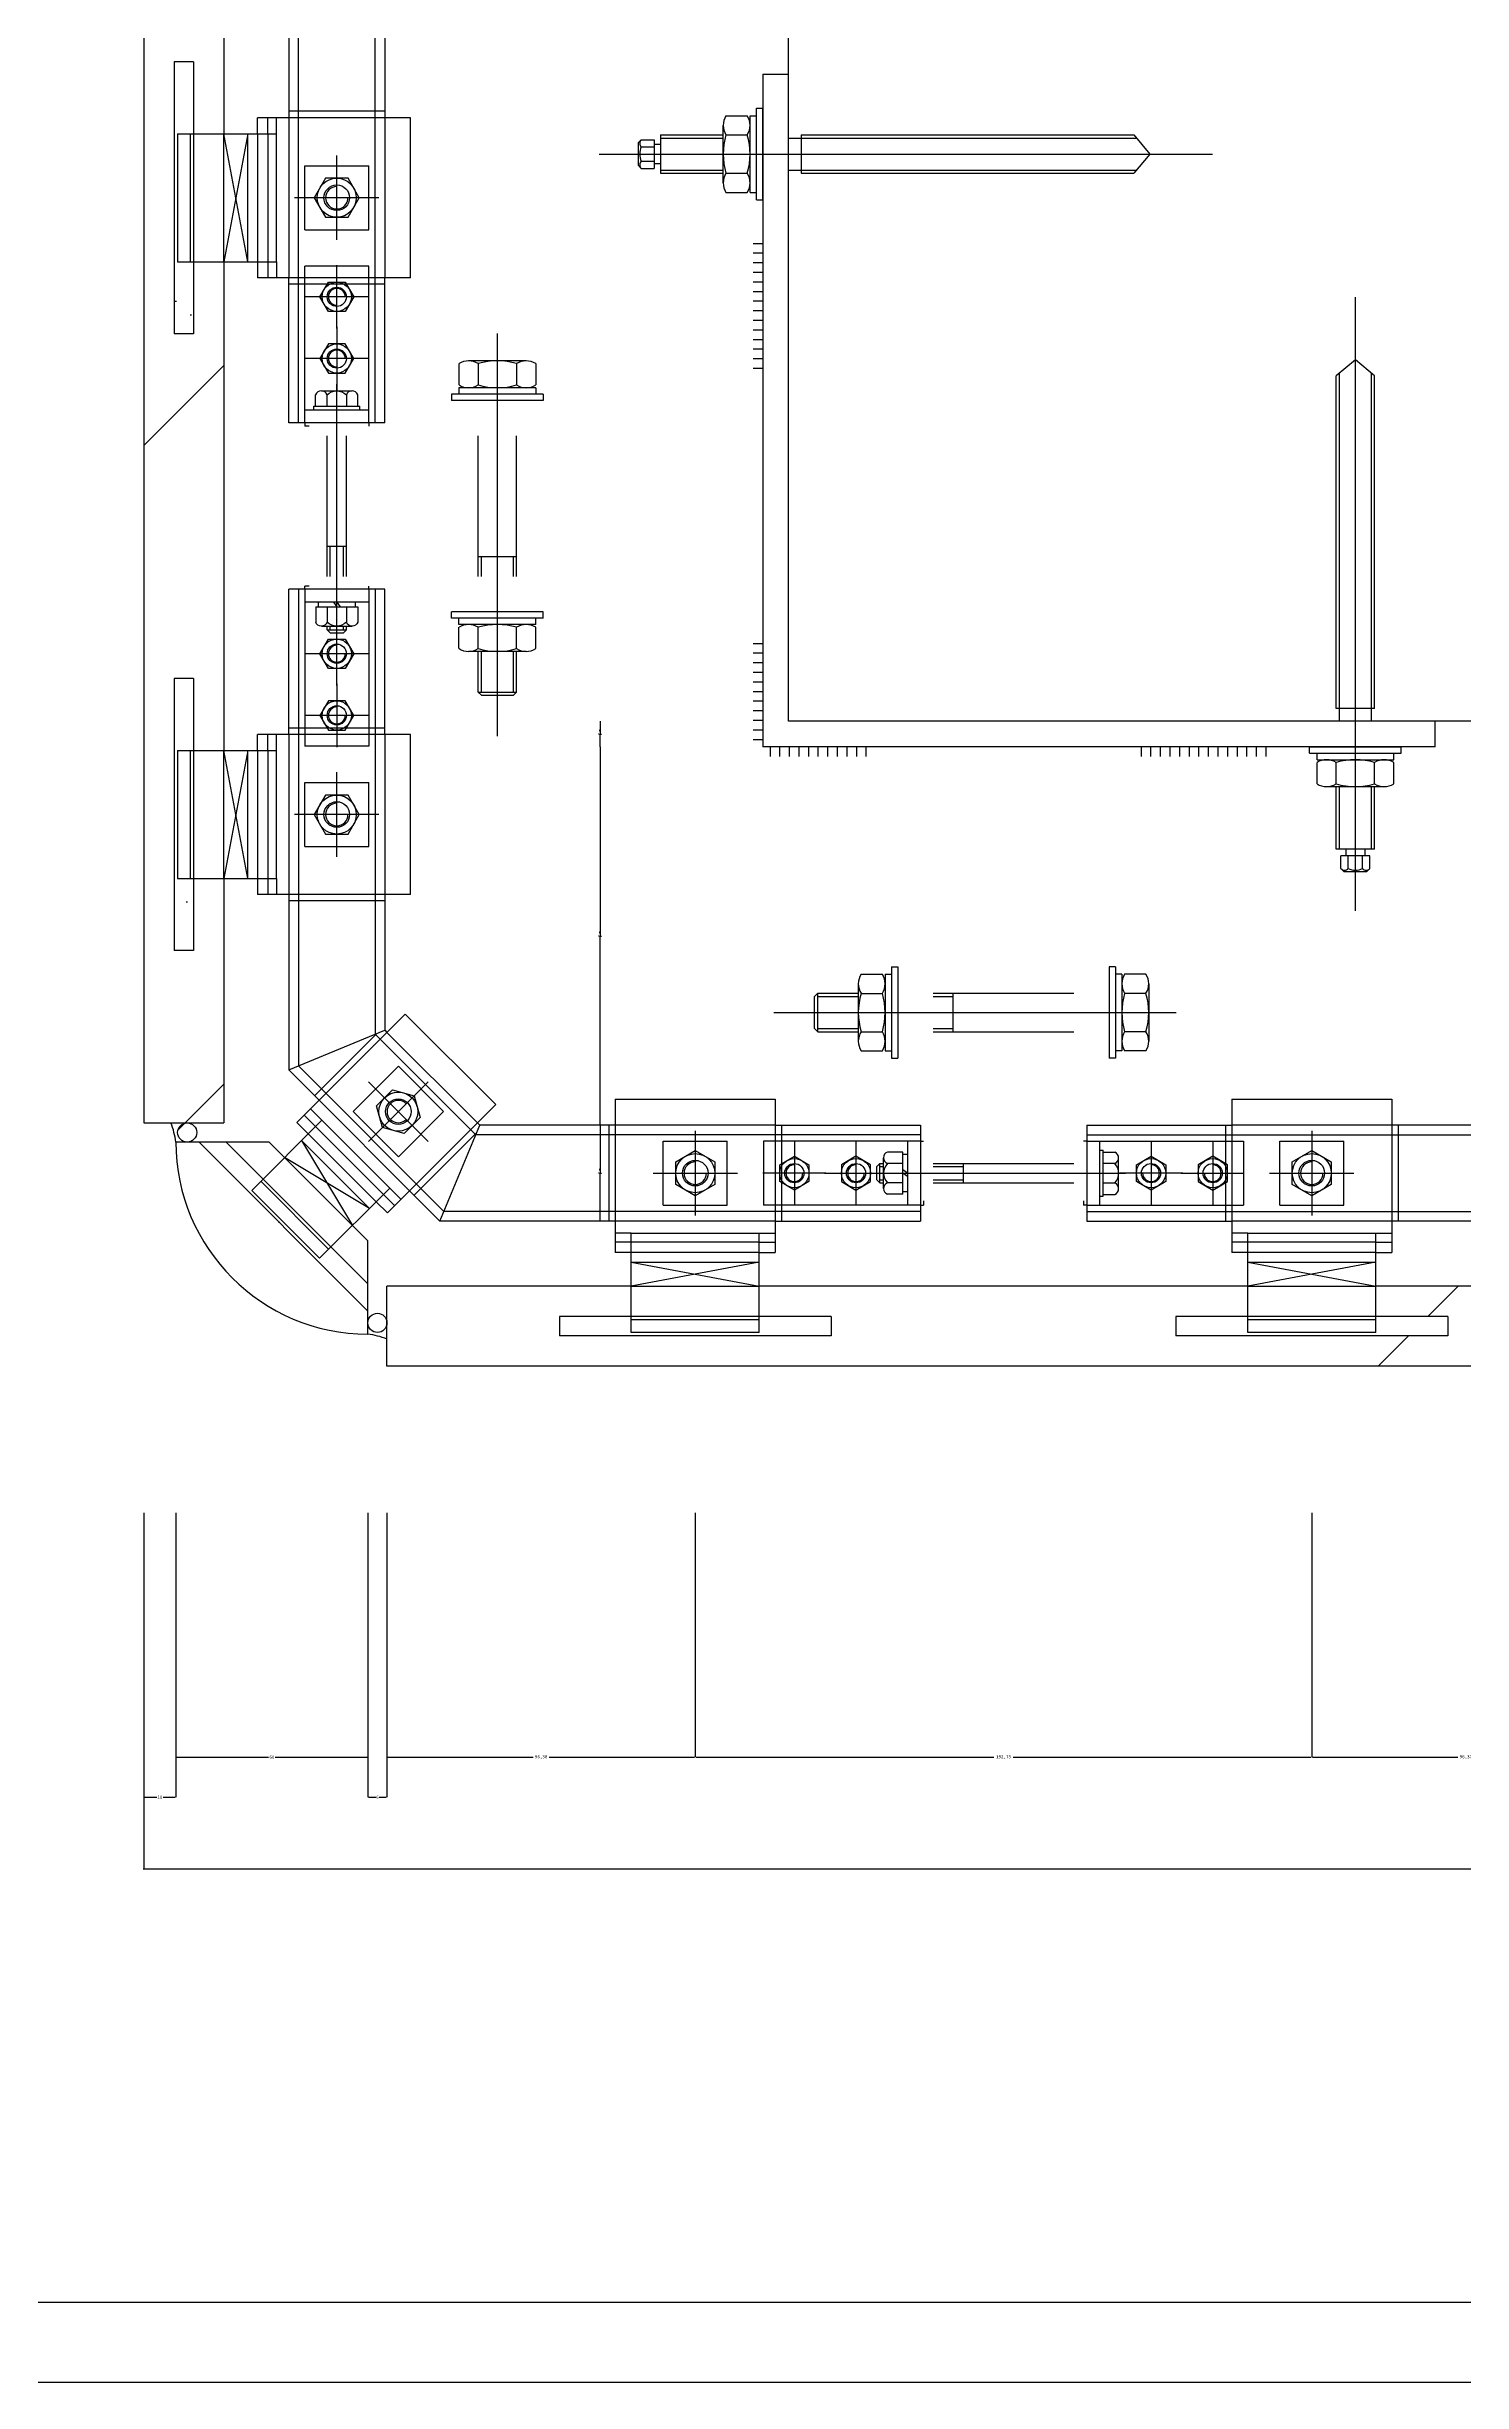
# Model space of a CAD drawing. Header units: metres. Extents: x 0 to 3014, y -367 to 1118.
# Drawn here: x 1331 to 1773, y -367 to 363 of the extents above; entities that cross this region are included whole.
import ezdxf

# ---------------------------------------------------------------- set-up
doc = ezdxf.new("R2010")
doc.units = ezdxf.units.M
for name, color, linetype in [('ASHADE', 1, 'Continuous'), ('图层1', 8, 'Continuous'), ('图框', 5, 'Continuous'), ('外形', 3, 'Continuous'), ('文字标注1', 4, 'Continuous'), ('轴线', 6, 'Continuous')]:
    doc.layers.add(name, color=color, linetype=linetype)
doc.dimstyles.get("Standard").update_dxf_attribs({"dimtxt": 2.5, "dimasz": 2.5, "dimexe": 1.25, "dimexo": 0.625, "dimtad": 1, "dimcen": 2.5, "dimazin": 3, "dimtfac": 1, "dimtmove": 0, "dimatfit": 3})

# ---------------------------------------------------------------- blocks, each defined once
blk = doc.blocks.new('_CLOSEDFILLED')
at = {"color": 0, "linetype": 'BYBLOCK'}
blk.add_solid([(-1, 0.2), (0, 0), (-1, -0.2)], dxfattribs=at)
blk = doc.blocks.new('*D15')
for p, q in [((1361.01, -94.99), (1361.01, -183.86)), ((1371.01, -94.99), (1371.01, -183.86)), ((1361.26, -183.86), (1365.01, -183.86)), ((1367.01, -183.86), (1370.76, -183.86))]:
    blk.add_line(p, q)
at = {"layer": 'Defpoints'}
for p in [(1361.01, -94.99), (1371.01, -94.99), (1361.01, -183.86)]:
    blk.add_point(p, dxfattribs=at)
at = {"xscale": 0.25, "yscale": 0.25, "rotation": 180}
blk.add_blockref('_CLOSEDFILLED', (1361.01, -183.86), dxfattribs=at)
at = {"xscale": 0.25, "yscale": 0.25}
blk.add_blockref('_CLOSEDFILLED', (1371.01, -183.86), dxfattribs=at)
at = {"insert": (1366.01, -183.86), "char_height": 1, "attachment_point": 5}
blk.add_mtext('10', dxfattribs=at)
blk = doc.blocks.new('*D16')
for p, q in [((1371.01, -94.99), (1371.01, -171.36)), ((1431.01, -94.99), (1431.01, -171.36)), ((1371.26, -171.36), (1400.01, -171.36)), ((1402.01, -171.36), (1430.76, -171.36))]:
    blk.add_line(p, q)
at = {"layer": 'Defpoints'}
for p in [(1371.01, -94.99), (1431.01, -94.99), (1371.01, -171.36)]:
    blk.add_point(p, dxfattribs=at)
at = {"xscale": 0.25, "yscale": 0.25, "rotation": 180}
blk.add_blockref('_CLOSEDFILLED', (1371.01, -171.36), dxfattribs=at)
at = {"xscale": 0.25, "yscale": 0.25}
blk.add_blockref('_CLOSEDFILLED', (1431.01, -171.36), dxfattribs=at)
at = {"insert": (1401.01, -171.36), "char_height": 1, "attachment_point": 5}
blk.add_mtext('60', dxfattribs=at)
blk = doc.blocks.new('*D17')
for p, q in [((1431.01, -94.99), (1431.01, -183.86)), ((1437.01, -94.99), (1437.01, -183.86)), ((1431.26, -183.86), (1433.51, -183.86)), ((1434.51, -183.86), (1436.76, -183.86))]:
    blk.add_line(p, q)
at = {"layer": 'Defpoints'}
for p in [(1431.01, -94.99), (1437.01, -94.99), (1431.01, -183.86)]:
    blk.add_point(p, dxfattribs=at)
at = {"xscale": 0.25, "yscale": 0.25, "rotation": 180}
blk.add_blockref('_CLOSEDFILLED', (1431.01, -183.86), dxfattribs=at)
at = {"xscale": 0.25, "yscale": 0.25}
blk.add_blockref('_CLOSEDFILLED', (1437.01, -183.86), dxfattribs=at)
at = {"insert": (1434.01, -183.86), "char_height": 1, "attachment_point": 5}
blk.add_mtext('6', dxfattribs=at)
blk = doc.blocks.new('*D18')
for p, q in [((1437.01, -94.99), (1437.01, -171.36)), ((1533.39, -94.99), (1533.39, -171.36)), ((1437.26, -171.36), (1482.7, -171.36)), ((1487.7, -171.36), (1533.14, -171.36))]:
    blk.add_line(p, q)
at = {"layer": 'Defpoints'}
for p in [(1437.01, -94.99), (1533.39, -94.99), (1437.01, -171.36)]:
    blk.add_point(p, dxfattribs=at)
at = {"xscale": 0.25, "yscale": 0.25, "rotation": 180}
blk.add_blockref('_CLOSEDFILLED', (1437.01, -171.36), dxfattribs=at)
at = {"xscale": 0.25, "yscale": 0.25}
blk.add_blockref('_CLOSEDFILLED', (1533.39, -171.36), dxfattribs=at)
at = {"insert": (1485.2, -171.36), "char_height": 1, "attachment_point": 5}
blk.add_mtext('96,38', dxfattribs=at)
blk = doc.blocks.new('*D19')
for p, q in [((1533.39, -94.99), (1533.39, -171.36)), ((1726.14, -94.99), (1726.14, -171.36)), ((1533.64, -171.36), (1626.765, -171.36)), ((1632.765, -171.36), (1725.89, -171.36))]:
    blk.add_line(p, q)
at = {"layer": 'Defpoints'}
for p in [(1533.39, -94.99), (1726.14, -94.99), (1533.39, -171.36)]:
    blk.add_point(p, dxfattribs=at)
at = {"xscale": 0.25, "yscale": 0.25, "rotation": 180}
blk.add_blockref('_CLOSEDFILLED', (1533.39, -171.36), dxfattribs=at)
at = {"xscale": 0.25, "yscale": 0.25}
blk.add_blockref('_CLOSEDFILLED', (1726.14, -171.36), dxfattribs=at)
at = {"insert": (1629.765, -171.36), "char_height": 1, "attachment_point": 5}
blk.add_mtext('192,75', dxfattribs=at)
blk = doc.blocks.new('*D20')
for p, q in [((1726.14, -94.99), (1726.14, -171.36)), ((1822.51, -94.99), (1822.51, -171.36)), ((1726.39, -171.36), (1771.825, -171.36)), ((1776.825, -171.36), (1822.26, -171.36))]:
    blk.add_line(p, q)
at = {"layer": 'Defpoints'}
for p in [(1726.14, -94.99), (1822.51, -94.99), (1726.14, -171.36)]:
    blk.add_point(p, dxfattribs=at)
at = {"xscale": 0.25, "yscale": 0.25, "rotation": 180}
blk.add_blockref('_CLOSEDFILLED', (1726.14, -171.36), dxfattribs=at)
at = {"xscale": 0.25, "yscale": 0.25}
blk.add_blockref('_CLOSEDFILLED', (1822.51, -171.36), dxfattribs=at)
at = {"insert": (1774.325, -171.36), "char_height": 1, "attachment_point": 5}
blk.add_mtext('96,37', dxfattribs=at)
blk = doc.blocks.new('*D27')
for p, q in [((1361.01, -94.99), (1361.01, -206.36)), ((2364.01, -94.99), (2364.01, -206.36)), ((1860.51, -206.36), (1360.76, -206.36)), ((2364.26, -206.36), (1864.51, -206.36))]:
    blk.add_line(p, q)
at = {"layer": 'Defpoints'}
for p in [(1361.01, -94.99), (2364.01, -94.99), (2364.01, -206.36)]:
    blk.add_point(p, dxfattribs=at)
at = {"xscale": 0.25, "yscale": 0.25}
blk.add_blockref('_CLOSEDFILLED', (1361.01, -206.36), dxfattribs=at)
at = {"xscale": 0.25, "yscale": 0.25, "rotation": 180}
blk.add_blockref('_CLOSEDFILLED', (2364.01, -206.36), dxfattribs=at)
at = {"insert": (1862.51, -206.36), "char_height": 1, "attachment_point": 5}
blk.add_mtext('1003', dxfattribs=at)
blk = doc.blocks.new('*D38')
for p, q in [((1503.37, 148.32), (1503.12, 148.32)), ((1503.62, 152.32), (1503.62, 148.32)), ((1503.62, 144.32), (1503.62, 148.32)), ((1503.62, 148.32), (1503.62, 148.32)), ((1503.87, 148.32), (1504.12, 148.32))]:
    blk.add_line(p, q)
at = {"layer": 'Defpoints'}
for p in [(1503.62, 152.32), (1503.62, 148.32), (1503.62, 144.32)]:
    blk.add_point(p, dxfattribs=at)
at = {"xscale": 0.25, "yscale": 0.25}
blk.add_blockref('_CLOSEDFILLED', (1503.62, 148.32), dxfattribs=at)
at = {"xscale": 0.25, "yscale": 0.25, "rotation": 180}
blk.add_blockref('_CLOSEDFILLED', (1503.62, 148.32), dxfattribs=at)
at = {"insert": (1503.62, 149.445), "char_height": 1, "attachment_point": 5}
blk.add_mtext('0', dxfattribs=at)
blk = doc.blocks.new('*D39')
for p, q in [((1503.62, 144.32), (1503.62, 85.22)), ((1503.37, 85.22), (1503.12, 85.22)), ((1503.62, 26.12), (1503.62, 85.22)), ((1503.62, 85.22), (1503.62, 85.22)), ((1503.87, 85.22), (1504.12, 85.22))]:
    blk.add_line(p, q)
at = {"layer": 'Defpoints'}
for p in [(1503.62, 144.32), (1503.62, 85.22), (1503.62, 26.12)]:
    blk.add_point(p, dxfattribs=at)
at = {"xscale": 0.25, "yscale": 0.25}
blk.add_blockref('_CLOSEDFILLED', (1503.62, 85.22), dxfattribs=at)
at = {"xscale": 0.25, "yscale": 0.25, "rotation": 180}
blk.add_blockref('_CLOSEDFILLED', (1503.62, 85.22), dxfattribs=at)
at = {"insert": (1503.62, 86.345), "char_height": 1, "attachment_point": 5}
blk.add_mtext('0', dxfattribs=at)
blk = doc.blocks.new('*D40')
for p, q in [((1503.62, 26.12), (1503.62, 11.12)), ((1503.37, 11.12), (1503.12, 11.12)), ((1503.62, -3.88), (1503.62, 11.12)), ((1503.62, 11.12), (1503.62, 11.12)), ((1503.87, 11.12), (1504.12, 11.12))]:
    blk.add_line(p, q)
at = {"layer": 'Defpoints'}
for p in [(1503.62, 26.12), (1503.62, 11.12), (1503.62, -3.88)]:
    blk.add_point(p, dxfattribs=at)
at = {"xscale": 0.25, "yscale": 0.25}
blk.add_blockref('_CLOSEDFILLED', (1503.62, 11.12), dxfattribs=at)
at = {"xscale": 0.25, "yscale": 0.25, "rotation": 180}
blk.add_blockref('_CLOSEDFILLED', (1503.62, 11.12), dxfattribs=at)
at = {"insert": (1503.62, 12.245), "char_height": 1, "attachment_point": 5}
blk.add_mtext('0', dxfattribs=at)

msp = doc.modelspace()

# ---------------------------------------------------------------- hatches: boundary and pattern name
at = {"layer": '图层1'}
h = msp.add_hatch(dxfattribs=at)
h.set_pattern_fill('AR-CONC', scale=20)
h.paths.add_polyline_path([(1985.26, 639.32), (1979.26, 644.32), (1979.26, 748.32), (1980.26, 748.32), (1980.26, 752.32), (1744.76, 752.32), (1744.76, 748.32), (1745.76, 748.32), (1745.76, 644.32), (1739.76, 639.32), (1733.76, 644.32), (1733.76, 748.32), (1734.76, 748.32), (1734.76, 752.32), (1562.51, 752.32), (1562.51, 580.07), (1566.51, 580.07), (1566.51, 581.07), (1670.51, 581.07), (1675.51, 575.07), (1670.51, 569.07), (1566.51, 569.07), (1566.51, 570.07), (1562.51, 570.07), (1562.51, 334.57), (1566.51, 334.57), (1566.51, 335.57), (1670.51, 335.57), (1675.51, 329.57), (1670.51, 323.57), (1566.51, 323.57), (1566.51, 324.57), (1562.51, 324.57), (1562.51, 152.32), (1734.76, 152.32), (1734.76, 156.32), (1733.76, 156.32), (1733.76, 260.32), (1739.76, 265.32), (1745.76, 260.32), (1745.76, 156.32), (1744.76, 156.32), (1744.76, 152.32), (1980.26, 152.32), (1980.26, 156.32), (1979.26, 156.32), (1979.26, 260.32), (1985.26, 265.32), (1991.26, 260.32), (1991.26, 156.32), (1990.26, 156.32), (1990.26, 152.32), (2162.51, 152.32), (2162.51, 324.57), (2158.51, 324.57), (2158.51, 323.57), (2054.51, 323.57), (2049.51, 329.57), (2054.51, 335.57), (2158.51, 335.57), (2158.51, 334.57), (2162.51, 334.57), (2162.51, 570.07), (2158.51, 570.07), (2158.51, 569.07), (2054.51, 569.07), (2049.51, 575.07), (2054.51, 581.07), (2158.51, 581.07), (2158.51, 580.07), (2162.51, 580.07), (2162.51, 752.32), (1990.26, 752.32), (1990.26, 748.32), (1991.26, 748.32), (1991.26, 644.32)])
h = msp.add_hatch(dxfattribs=at)
h.set_pattern_fill('ANSI31', scale=500)
h.paths.add_polyline_path([(2049.51, 575.07), (2054.51, 581.07), (2158.51, 581.07), (2158.51, 580.07), (2162.51, 580.07), (2162.51, 752.32), (1990.26, 752.32), (1990.26, 748.32), (1991.26, 748.32), (1991.26, 644.32), (1985.26, 639.32), (1979.26, 644.32), (1979.26, 748.32), (1980.26, 748.32), (1980.26, 752.32), (1744.76, 752.32), (1744.76, 748.32), (1745.76, 748.32), (1745.76, 644.32), (1739.76, 639.32), (1733.76, 644.32), (1733.76, 748.32), (1734.76, 748.32), (1734.76, 752.32), (1562.51, 752.32), (1562.51, 580.07), (1566.51, 580.07), (1566.51, 581.07), (1670.51, 581.07), (1675.51, 575.07), (1670.51, 569.07), (1566.51, 569.07), (1566.51, 570.07), (1562.51, 570.07), (1562.51, 334.57), (1566.51, 334.57), (1566.51, 335.57), (1670.51, 335.57), (1675.51, 329.57), (1670.51, 323.57), (1566.51, 323.57), (1566.51, 324.57), (1562.51, 324.57), (1562.51, 152.32), (1734.76, 152.32), (1734.76, 156.32), (1733.76, 156.32), (1733.76, 260.32), (1739.76, 265.32), (1745.76, 260.32), (1745.76, 156.32), (1744.76, 156.32), (1744.76, 152.32), (1980.26, 152.32), (1980.26, 156.32), (1979.26, 156.32), (1979.26, 260.32), (1985.26, 265.32), (1991.26, 260.32), (1991.26, 156.32), (1990.26, 156.32), (1990.26, 152.32), (2162.51, 152.32), (2162.51, 324.57), (2158.51, 324.57), (2158.51, 323.57), (2054.51, 323.57), (2049.51, 329.57), (2054.51, 335.57), (2158.51, 335.57), (2158.51, 334.57), (2162.51, 334.57), (2162.51, 570.07), (2158.51, 570.07), (2158.51, 569.07), (2054.51, 569.07)])
h = msp.add_hatch(dxfattribs=at)
h.set_pattern_fill('ANSI33', scale=50)
h.paths.add_polyline_path([(1386.01, 295.94), (1376.51, 295.94), (1376.51, 273.44), (1370.51, 273.44), (1370.51, 358.44), (1376.51, 358.44), (1376.51, 335.94), (1386.01, 335.94), (1386.01, 412.32), (1361.01, 412.32), (1361.01, 26.82), (1386.01, 26.82), (1386.01, 103.19), (1376.51, 103.19), (1376.51, 80.69), (1370.51, 80.69), (1370.51, 165.69), (1376.51, 165.69), (1376.51, 143.19), (1386.01, 143.19)])
h = msp.add_hatch(dxfattribs=at)
h.set_pattern_fill('AR-SAND')
h.paths.add_polyline_path([(1376.51, 295.94), (1371.51, 295.94), (1371.51, 335.94), (1376.51, 335.94), (1376.51, 358.44), (1370.51, 358.44), (1370.51, 273.44), (1376.51, 273.44)])
h = msp.add_hatch(dxfattribs=at)
h.set_pattern_fill('AR-SAND')
h.paths.add_polyline_path([(1376.51, 103.19), (1371.51, 103.19), (1371.51, 143.19), (1376.51, 143.19), (1376.51, 165.69), (1370.51, 165.69), (1370.51, 80.69), (1376.51, 80.69)])
h = msp.add_hatch(dxfattribs=at)
h.set_pattern_fill('AR-SAND')
h.paths.add_polyline_path([(1374.54, 20.82), (1371.01, 20.82, 0.06), (1369.48, 26.82), (1374.54, 26.82, 0.41), (1371.54, 23.82, 0.41)])
h = msp.add_hatch(dxfattribs=at)
h.set_pattern_fill('ANSI37', scale=20)
h.paths.add_polyline_path([(1377.54, 23.82, 1), (1371.54, 23.82, 1)])
h = msp.add_hatch(dxfattribs=at)
h.set_pattern_fill('ANSI33', scale=50)
h.paths.add_polyline_path([(1400.16, 20.82), (1386.72, 20.82), (1398.26, 9.28), (1404.98, 16)])
h.paths.add_polyline_path([(1431.01, -39.18), (1431.01, -31.96), (1378.24, 20.82), (1371.01, 20.82, 0.41)])
h.paths.add_polyline_path([(1431.01, -23.47), (1431.01, -10.04), (1426.19, -5.22), (1419.48, -11.93)])
h = msp.add_hatch(dxfattribs=at)
h.set_pattern_fill('AR-SAND')
h.paths.add_polyline_path([(1386.72, 20.82), (1378.24, 20.82), (1431.01, -31.96), (1431.01, -23.47), (1419.48, -11.93), (1415.94, -15.47), (1394.73, 5.74), (1398.26, 9.28)])
h = msp.add_hatch(dxfattribs=at)
h.set_pattern_fill('ANSI33', scale=50)
h.paths.add_polyline_path([(1553.39, -24.18), (1553.39, -33.68), (1575.89, -33.68), (1575.89, -39.68), (1490.89, -39.68), (1490.89, -33.68), (1513.39, -33.68), (1513.39, -24.18), (1437.01, -24.18), (1437.01, -49.18), (1822.51, -49.18), (1822.51, -24.18), (1746.14, -24.18), (1746.14, -33.68), (1768.64, -33.68), (1768.64, -39.68), (1683.64, -39.68), (1683.64, -33.68), (1706.14, -33.68), (1706.14, -24.18)])
h = msp.add_hatch(dxfattribs=at)
h.set_pattern_fill('ANSI37', scale=20)
h.paths.add_polyline_path([(1437.01, -35.66, 1), (1431.01, -35.66, 1)])
h = msp.add_hatch(dxfattribs=at)
h.set_pattern_fill('AR-SAND')
h.paths.add_polyline_path([(1431.01, -35.66), (1431.01, -39.18, -0.06), (1437.01, -40.72), (1437.01, -35.66, -0.41), (1434.01, -38.66, -0.41)])
h = msp.add_hatch(dxfattribs=at)
h.set_pattern_fill('AR-SAND')
h.paths.add_polyline_path([(1490.89, -33.68), (1490.89, -39.68), (1575.89, -39.68), (1575.89, -33.68), (1553.39, -33.68), (1553.39, -38.68), (1513.39, -38.68), (1513.39, -33.68)])
h = msp.add_hatch(dxfattribs=at)
h.set_pattern_fill('AR-SAND')
h.paths.add_polyline_path([(1683.64, -33.68), (1683.64, -39.68), (1768.64, -39.68), (1768.64, -33.68), (1746.14, -33.68), (1746.14, -38.68), (1706.14, -38.68), (1706.14, -33.68)])

# ---------------------------------------------------------------- linework, layer by layer
for p, q in [((1370.51, 358.44), (1370.51, 273.44)), ((1376.51, 358.44), (1370.51, 358.44)), ((1376.51, 358.44), (1376.51, 335.94)), ((1552.51, 315.26), (1552.51, 343.88)), ((1552.51, 343.88), (1554.51, 343.88)), ((1554.51, 315.26), (1554.51, 343.88)), ((1542.11, 320.58), (1542.11, 338.56)), ((1542.98, 341.56), (1549.65, 341.56)), ((1550.51, 317.58), (1550.51, 341.56)), ((1550.51, 341.56), (1552.51, 341.56)), ((1516.51, 334.07), (1515.51, 333.07)), ((1515.51, 333.07), (1515.51, 326.07)), ((1516.51, 334.07), (1520.51, 334.07)), ((1516.51, 331.82), (1520.51, 331.82)), ((1520.51, 334.07), (1520.51, 325.07)), ((1522.51, 332.57), (1520.51, 332.57)), ((1522.51, 335.57), (1522.51, 323.57)), ((1522.51, 335.57), (1542.11, 335.57)), ((1522.51, 334.57), (1542.11, 334.57)), ((1542.98, 335.56), (1549.65, 335.56)), ((1562.51, 334.57), (1671.35, 334.57)), ((1566.51, 335.57), (1670.51, 335.57)), ((1566.51, 335.57), (1566.51, 323.57)), ((1670.51, 335.57), (1675.51, 329.57)), ((1675.51, 329.57), (1670.51, 323.57)), ((1515.51, 326.07), (1516.51, 325.07)), ((1516.51, 327.32), (1520.51, 327.32)), ((1516.51, 325.07), (1520.51, 325.07)), ((1522.51, 326.57), (1520.51, 326.57)), ((1522.51, 324.57), (1542.11, 324.57)), ((1522.51, 323.57), (1542.11, 323.57)), ((1542.98, 323.57), (1549.65, 323.57)), ((1562.51, 324.57), (1671.35, 324.57)), ((1566.51, 323.57), (1670.51, 323.57)), ((1542.98, 317.58), (1549.65, 317.58)), ((1550.51, 317.58), (1552.51, 317.58)), ((1552.51, 315.26), (1554.51, 315.26)), ((1554.51, 301.57), (1551.51, 301.57)), ((1376.51, 295.94), (1376.51, 273.44)), ((1554.51, 298.57), (1551.51, 298.57)), ((1554.51, 295.57), (1551.51, 295.57)), ((1554.51, 292.57), (1551.51, 292.57)), ((1554.51, 289.57), (1551.51, 289.57)), ((1554.51, 286.57), (1551.51, 286.57)), ((1554.51, 283.57), (1551.51, 283.57)), ((1554.51, 280.57), (1551.51, 280.57)), ((1554.51, 277.57), (1551.51, 277.57)), ((1376.51, 273.44), (1370.51, 273.44)), ((1554.51, 274.57), (1551.51, 274.57)), ((1554.51, 271.57), (1551.51, 271.57)), ((1459.52, 264.11), (1459.52, 257.43)), ((1480.5, 264.97), (1462.52, 264.97)), ((1465.52, 264.11), (1465.52, 257.43)), ((1477.51, 264.11), (1477.51, 257.43)), ((1483.5, 264.11), (1483.5, 257.43)), ((1554.51, 268.57), (1551.51, 268.57)), ((1554.51, 265.57), (1551.51, 265.57)), ((1739.76, 265.32), (1733.76, 260.32)), ((1745.76, 260.32), (1739.76, 265.32)), ((1483.5, 256.57), (1459.52, 256.57)), ((1459.52, 256.57), (1459.52, 254.57)), ((1483.5, 256.57), (1483.5, 254.57)), ((1554.51, 262.57), (1551.51, 262.57)), ((1733.76, 156.32), (1733.76, 260.32)), ((1734.76, 152.32), (1734.76, 261.15)), ((1744.76, 152.32), (1744.76, 261.15)), ((1745.76, 156.32), (1745.76, 260.32)), ((1485.82, 254.57), (1457.2, 254.57)), ((1457.2, 254.57), (1457.2, 252.57)), ((1485.82, 252.57), (1457.2, 252.57)), ((1485.82, 254.57), (1485.82, 252.57)), ((1411.31, 245.57), (1411.31, 244.57)), ((1412.71, 244.57), (1411.31, 244.57)), ((1418.31, 197.57), (1418.31, 241.57)), ((1424.31, 197.57), (1424.31, 241.57)), ((1431.31, 245.57), (1431.31, 244.57)), ((1465.51, 197.57), (1465.51, 241.57)), ((1477.51, 197.57), (1477.51, 241.57)), ((1424.31, 206.98), (1418.31, 206.98)), ((1419.21, 197.57), (1419.21, 206.98)), ((1423.41, 197.57), (1423.41, 206.98)), ((1466.51, 197.57), (1466.51, 203.86)), ((1476.51, 197.57), (1476.51, 203.86)), ((1412.71, 194.57), (1411.31, 194.57)), ((1411.31, 193.57), (1411.31, 194.57)), ((1431.31, 193.57), (1431.31, 194.57)), ((1485.82, 186.57), (1457.2, 186.57)), ((1457.2, 184.57), (1457.2, 186.57)), ((1485.82, 184.57), (1457.2, 184.57)), ((1459.52, 182.57), (1459.52, 184.57)), ((1483.5, 182.57), (1459.52, 182.57)), ((1483.5, 182.57), (1483.5, 184.57)), ((1485.82, 184.57), (1485.82, 186.57)), ((1459.52, 175.03), (1459.52, 181.71)), ((1465.52, 175.03), (1465.52, 181.71)), ((1477.51, 175.03), (1477.51, 181.71)), ((1483.5, 175.03), (1483.5, 181.71)), ((1554.51, 176.57), (1551.51, 176.57)), ((1480.5, 174.17), (1462.52, 174.17)), ((1465.51, 161.47), (1465.51, 174.17)), ((1466.51, 161.47), (1466.51, 174.17)), ((1476.51, 161.47), (1476.51, 174.17)), ((1477.51, 161.47), (1477.51, 174.17)), ((1554.51, 173.57), (1551.51, 173.57)), ((1554.51, 170.57), (1551.51, 170.57)), ((1376.51, 165.69), (1370.51, 165.69)), ((1370.51, 165.69), (1370.51, 80.69)), ((1376.51, 165.69), (1376.51, 143.19)), ((1465.51, 161.47), (1477.51, 161.47)), ((1466.51, 160.47), (1465.51, 161.47)), ((1476.51, 160.47), (1477.51, 161.47)), ((1554.51, 167.57), (1551.51, 167.57)), ((1554.51, 164.57), (1551.51, 164.57)), ((1554.51, 161.57), (1551.51, 161.57)), ((1466.51, 160.47), (1476.51, 160.47)), ((1554.51, 158.57), (1551.51, 158.57)), ((1554.51, 155.57), (1551.51, 155.57)), ((1745.76, 156.32), (1733.76, 156.32)), ((1554.51, 152.57), (1551.51, 152.57)), ((1554.51, 149.57), (1551.51, 149.57)), ((1554.51, 146.57), (1551.51, 146.57)), ((1556.76, 144.32), (1556.76, 141.32)), ((1559.76, 144.32), (1559.76, 141.32)), ((1562.76, 144.32), (1562.76, 141.32)), ((1565.76, 144.32), (1565.76, 141.32)), ((1568.76, 144.32), (1568.76, 141.32)), ((1571.76, 144.32), (1571.76, 141.32)), ((1574.76, 144.32), (1574.76, 141.32)), ((1577.76, 144.32), (1577.76, 141.32)), ((1580.76, 144.32), (1580.76, 141.32)), ((1583.76, 144.32), (1583.76, 141.32)), ((1586.76, 144.32), (1586.76, 141.32)), ((1672.76, 144.32), (1672.76, 141.32)), ((1675.76, 144.32), (1675.76, 141.32)), ((1678.76, 144.32), (1678.76, 141.32)), ((1681.76, 144.32), (1681.76, 141.32)), ((1684.76, 144.32), (1684.76, 141.32)), ((1687.76, 144.32), (1687.76, 141.32)), ((1690.76, 144.32), (1690.76, 141.32)), ((1693.76, 144.32), (1693.76, 141.32)), ((1696.76, 144.32), (1696.76, 141.32)), ((1699.76, 144.32), (1699.76, 141.32)), ((1702.76, 144.32), (1702.76, 141.32)), ((1705.76, 144.32), (1705.76, 141.32)), ((1708.76, 144.32), (1708.76, 141.32)), ((1711.76, 144.32), (1711.76, 141.32)), ((1725.45, 144.32), (1754.08, 144.32)), ((1725.45, 142.32), (1725.45, 144.32)), ((1725.45, 142.32), (1754.08, 142.32)), ((1727.78, 140.32), (1727.78, 142.32)), ((1727.78, 140.32), (1751.75, 140.32)), ((1727.78, 132.78), (1727.78, 139.46)), ((1733.77, 132.78), (1733.77, 139.46)), ((1745.76, 132.78), (1745.76, 139.46)), ((1751.75, 140.32), (1751.75, 142.32)), ((1751.75, 132.78), (1751.75, 139.46)), ((1754.08, 142.32), (1754.08, 144.32)), ((1730.77, 131.92), (1748.76, 131.92)), ((1733.76, 112.32), (1733.76, 131.92)), ((1734.76, 112.32), (1734.76, 131.92)), ((1744.76, 112.32), (1744.76, 131.92)), ((1745.76, 112.32), (1745.76, 131.92)), ((1745.76, 112.32), (1733.76, 112.32)), ((1744.26, 110.32), (1735.26, 110.32)), ((1735.26, 106.32), (1735.26, 110.32)), ((1736.76, 112.32), (1736.76, 110.32)), ((1737.51, 106.32), (1737.51, 110.32)), ((1742.01, 106.32), (1742.01, 110.32)), ((1742.76, 112.32), (1742.76, 110.32)), ((1744.26, 106.32), (1744.26, 110.32)), ((1376.51, 103.19), (1376.51, 80.69)), ((1736.26, 105.32), (1735.26, 106.32)), ((1743.26, 105.32), (1736.26, 105.32)), ((1744.26, 106.32), (1743.26, 105.32)), ((1376.51, 80.69), (1370.51, 80.69)), ((1585.23, 73.3), (1591.9, 73.3)), ((1592.76, 73.3), (1592.76, 49.33)), ((1592.76, 73.3), (1594.76, 73.3)), ((1594.76, 75.63), (1594.76, 47.01)), ((1594.76, 75.63), (1596.76, 75.63)), ((1596.76, 75.63), (1596.76, 47.01)), ((1662.76, 75.63), (1662.76, 47.01)), ((1664.76, 75.63), (1662.76, 75.63)), ((1664.76, 75.63), (1664.76, 47.01)), ((1666.76, 73.3), (1664.76, 73.3)), ((1666.76, 73.3), (1666.76, 49.33)), ((1674.3, 73.3), (1667.63, 73.3)), ((1570.67, 66.32), (1571.67, 67.32)), ((1570.67, 56.32), (1570.67, 66.32)), ((1571.67, 55.32), (1571.67, 67.32)), ((1571.67, 67.32), (1584.36, 67.32)), ((1571.67, 66.32), (1584.36, 66.32)), ((1584.36, 70.31), (1584.36, 52.32)), ((1585.23, 67.31), (1591.9, 67.31)), ((1607.76, 67.32), (1651.76, 67.32)), ((1607.76, 66.32), (1614.06, 66.32)), ((1674.3, 67.31), (1667.63, 67.31)), ((1675.16, 70.31), (1675.16, 52.32)), ((1570.67, 56.32), (1571.67, 55.32)), ((1571.67, 56.32), (1584.36, 56.32)), ((1571.67, 55.32), (1584.36, 55.32)), ((1585.23, 55.32), (1591.9, 55.32)), ((1607.76, 56.32), (1614.06, 56.32)), ((1607.76, 55.32), (1651.76, 55.32)), ((1674.3, 55.32), (1667.63, 55.32)), ((1585.23, 49.33), (1591.9, 49.33)), ((1592.76, 49.33), (1594.76, 49.33)), ((1594.76, 47.01), (1596.76, 47.01)), ((1664.76, 47.01), (1662.76, 47.01)), ((1666.76, 49.33), (1664.76, 49.33)), ((1674.3, 49.33), (1667.63, 49.33)), ((1431.01, -31.96), (1378.24, 20.82)), ((1398.26, 9.28), (1386.72, 20.82)), ((1603.76, 21.12), (1604.76, 21.12)), ((1655.76, 21.12), (1654.76, 21.12)), ((1607.76, 14.12), (1651.76, 14.12)), ((1607.76, 13.22), (1617.17, 13.22)), ((1607.76, 9.02), (1617.17, 9.02)), ((1607.76, 8.12), (1651.76, 8.12)), ((1617.17, 14.12), (1617.17, 8.12)), ((1603.76, 1.12), (1604.76, 1.12)), ((1604.76, 2.52), (1604.76, 1.12)), ((1654.76, 2.52), (1654.76, 1.12)), ((1655.76, 1.12), (1654.76, 1.12)), ((1431.01, -23.47), (1419.48, -11.93)), ((1513.39, -33.68), (1490.89, -33.68)), ((1490.89, -33.68), (1490.89, -39.68)), ((1575.89, -33.68), (1553.39, -33.68)), ((1575.89, -33.68), (1575.89, -39.68)), ((1706.14, -33.68), (1683.64, -33.68)), ((1683.64, -33.68), (1683.64, -39.68)), ((1768.64, -33.68), (1746.14, -33.68)), ((1768.64, -33.68), (1768.64, -39.68)), ((1575.89, -39.68), (1490.89, -39.68)), ((1768.64, -39.68), (1683.64, -39.68))]:
    msp.add_line(p, q)
for points in [[(1417.79, 309.85), (1424.84, 309.85), (1428.36, 315.94), (1424.84, 322.04), (1417.79, 322.04), (1414.27, 315.94)], [(1418.67, 289.54), (1423.95, 289.54), (1426.6, 284.97), (1423.95, 280.39), (1418.67, 280.39), (1416.03, 284.97)], [(1418.67, 261.12), (1423.95, 261.12), (1426.6, 265.69), (1423.95, 270.27), (1418.67, 270.27), (1416.03, 265.69)], [(1418.67, 178.02), (1423.95, 178.02), (1426.6, 173.44), (1423.95, 168.87), (1418.67, 168.87), (1416.03, 173.44)], [(1418.67, 149.6), (1423.95, 149.6), (1426.6, 154.17), (1423.95, 158.74), (1418.67, 158.74), (1416.03, 154.17)], [(1417.79, 117.1), (1424.84, 117.1), (1428.36, 123.19), (1424.84, 129.29), (1417.79, 129.29), (1414.27, 123.19)], [(1433.75, 32.17), (1438.72, 37.15), (1445.53, 35.33), (1447.35, 28.53), (1442.37, 23.55), (1435.57, 25.37)], [(1527.29, 7.6), (1527.29, 14.64), (1533.39, 18.16), (1539.49, 14.64), (1539.49, 7.6), (1533.39, 4.08)], [(1559.79, 8.48), (1559.79, 13.76), (1564.37, 16.4), (1568.94, 13.76), (1568.94, 8.48), (1564.37, 5.84)], [(1588.21, 8.48), (1588.21, 13.76), (1583.64, 16.4), (1579.07, 13.76), (1579.07, 8.48), (1583.64, 5.84)], [(1671.32, 8.48), (1671.32, 13.76), (1675.89, 16.4), (1680.46, 13.76), (1680.46, 8.48), (1675.89, 5.84)], [(1699.74, 8.48), (1699.74, 13.76), (1695.16, 16.4), (1690.59, 13.76), (1690.59, 8.48), (1695.16, 5.84)], [(1720.04, 7.6), (1720.04, 14.64), (1726.14, 18.16), (1732.24, 14.64), (1732.24, 7.6), (1726.14, 4.08)]]:
    msp.add_lwpolyline(points, close=True)
for centre, radius in [((1421.31, 315.94), 6.1), ((1421.31, 315.94), 4), ((1421.31, 284.97), 4.57), ((1421.31, 284.97), 3), ((1421.31, 265.69), 4.57), ((1421.31, 265.69), 3), ((1421.31, 173.44), 4.57), ((1421.31, 173.44), 3), ((1421.31, 154.17), 4.57), ((1421.31, 154.17), 3), ((1421.31, 123.19), 6.1), ((1421.31, 123.19), 4), ((1440.55, 30.35), 6.1), ((1440.55, 30.35), 4), ((1374.54, 23.82), 3), ((1533.39, 11.12), 6.1), ((1533.39, 11.12), 4), ((1564.37, 11.12), 4.57), ((1583.64, 11.12), 4.57), ((1675.89, 11.12), 4.57), ((1695.16, 11.12), 4.57), ((1726.14, 11.12), 6.1), ((1726.14, 11.12), 4), ((1564.37, 11.12), 3), ((1583.64, 11.12), 3), ((1675.89, 11.12), 3), ((1695.16, 11.12), 3), ((1434.01, -35.66), 3)]:
    msp.add_circle(centre, radius)
for centre, radius, start, end in [((1547.75, 338.56), 5.63, 147.86, 212.14), ((1544.88, 338.56), 5.63, 327.86, 32.14), ((1517.53, 332.94), 1.52, 132.07, 227.93), ((1521.33, 329.57), 5.31, 154.94, 205.06), ((1563.36, 329.57), 21.24, 163.61, 196.39), ((1542.98, 335.56), 0, 0, 64.27), ((1529.27, 329.57), 21.24, 343.61, 16.39), ((1517.53, 326.19), 1.52, 132.07, 227.93), ((1547.75, 320.58), 5.63, 147.86, 212.14), ((1544.88, 320.58), 5.63, 327.86, 32.14), ((1462.52, 259.33), 5.63, 57.86, 122.14), ((1471.51, 243.73), 21.24, 73.61, 106.39), ((1465.52, 264.11), 0, 205.73, 270), ((1480.5, 259.33), 5.63, 57.86, 122.14), ((1462.52, 262.2), 5.63, 237.86, 302.14), ((1471.51, 277.81), 21.24, 253.61, 286.39), ((1480.5, 262.2), 5.63, 237.86, 302.14), ((1462.52, 176.93), 5.63, 57.86, 122.14), ((1471.51, 161.33), 21.24, 73.61, 106.39), ((1480.5, 176.93), 5.63, 57.86, 122.14), ((1462.52, 179.8), 5.63, 237.86, 302.14), ((1471.51, 195.41), 21.24, 253.61, 286.39), ((1465.52, 175.03), 0, 90, 154.27), ((1480.5, 179.8), 5.63, 237.86, 302.14), ((1730.77, 134.68), 5.63, 57.86, 122.14), ((1739.76, 119.08), 21.24, 73.61, 106.39), ((1748.76, 134.68), 5.63, 57.86, 122.14), ((1730.77, 137.55), 5.63, 237.86, 302.14), ((1739.76, 153.16), 21.24, 253.61, 286.39), ((1745.76, 132.78), 0, 25.73, 90), ((1748.76, 137.55), 5.63, 237.86, 302.14), ((1736.39, 107.33), 1.52, 222.07, 317.93), ((1739.76, 111.13), 5.31, 244.94, 295.06), ((1743.14, 107.33), 1.52, 222.07, 317.93), ((1590, 70.31), 5.63, 147.86, 212.14), ((1587.13, 70.31), 5.63, 327.86, 32.14), ((1672.4, 70.31), 5.63, 147.86, 212.14), ((1669.53, 70.31), 5.63, 327.86, 32.14), ((1605.61, 61.32), 21.24, 163.61, 196.39), ((1571.52, 61.32), 21.24, 343.61, 16.39), ((1688.01, 61.32), 21.24, 163.61, 196.39), ((1653.92, 61.32), 21.24, 343.61, 16.39), ((1590, 52.32), 5.63, 147.86, 212.14), ((1585.23, 55.32), 0, 295.73, 0), ((1587.13, 52.32), 5.63, 327.86, 32.14), ((1672.4, 52.32), 5.63, 147.86, 212.14), ((1669.53, 52.32), 5.63, 327.86, 32.14), ((1674.3, 55.32), 0, 180, 244.27), ((1343.94, 17.09), 27.33, 7.85, 20.86), ((1427.28, -66.25), 27.33, 69.14, 82.15)]:
    msp.add_arc(centre, radius, start, end)
at = {"layer": 'ASHADE'}
for p, q in [((1371.51, 335.94), (1371.51, 295.94)), ((1371.51, 335.94), (1402.51, 335.94)), ((1402.51, 295.94), (1402.51, 335.94)), ((1371.51, 295.94), (1402.51, 295.94)), ((1371.51, 143.19), (1371.51, 103.19)), ((1371.51, 143.19), (1402.51, 143.19)), ((1402.51, 103.19), (1402.51, 143.19)), ((1371.51, 103.19), (1402.51, 103.19)), ((1394.73, 5.74), (1416.65, 27.66)), ((1416.65, 27.66), (1437.86, 6.45)), ((1415.94, -15.47), (1394.73, 5.74)), ((1415.94, -15.47), (1437.86, 6.45)), ((1513.39, -38.68), (1513.39, -7.68)), ((1513.39, -7.68), (1553.39, -7.68)), ((1553.39, -38.68), (1553.39, -7.68)), ((1706.14, -7.68), (1746.14, -7.68)), ((1706.14, -38.68), (1706.14, -7.68)), ((1746.14, -38.68), (1746.14, -7.68)), ((1553.39, -38.68), (1513.39, -38.68)), ((1746.14, -38.68), (1706.14, -38.68))]:
    msp.add_line(p, q, dxfattribs=at)
for centre, radius, start, end in [((1421.31, 315.94), 3.5, 90, 0), ((1421.31, 284.97), 2.63, 0, 270), ((1421.31, 265.69), 2.63, 0, 270), ((1421.31, 173.44), 2.63, 90, 0), ((1421.31, 154.17), 2.63, 90, 0), ((1421.31, 123.19), 3.5, 90, 0), ((1440.55, 30.35), 3.5, 45, 315), ((1533.39, 11.12), 3.5, 90, 360), ((1726.14, 11.12), 3.5, 90, 360), ((1564.37, 11.12), 2.63, 90, 0), ((1583.64, 11.12), 2.63, 90, 0), ((1675.89, 11.12), 2.63, 180, 90), ((1695.16, 11.12), 2.63, 180, 90)]:
    msp.add_arc(centre, radius, start, end, dxfattribs=at)
at = {"layer": '图层1'}
for p, q in [((1409.31, 245.57), (1409.31, 397.32)), ((1433.31, 245.57), (1433.31, 397.32)), ((1375.51, 335.94), (1375.51, 295.94)), ((1376.51, 335.94), (1376.51, 295.94)), ((1393.51, 295.94), (1386.01, 335.94)), ((1393.51, 335.94), (1386.01, 295.94)), ((1386.01, 295.94), (1386.01, 335.94)), ((1393.51, 295.94), (1393.51, 335.94)), ((1396.51, 335.94), (1396.51, 295.94)), ((1399.71, 335.94), (1399.71, 295.94)), ((1436.31, 342.94), (1406.31, 342.94)), ((1406.31, 340.94), (1406.31, 290.94)), ((1436.31, 340.94), (1436.31, 290.94)), ((1431.31, 294.57), (1411.31, 294.57)), ((1411.31, 245.57), (1411.31, 294.57)), ((1431.31, 245.57), (1431.31, 294.57)), ((1436.31, 288.94), (1406.31, 288.94)), ((1416.5, 255.57), (1426.1, 255.57)), ((1431.31, 249.57), (1411.31, 249.57)), ((1428.5, 249.57), (1414.1, 249.57)), ((1414.7, 250.77), (1414.7, 254.37)), ((1427.9, 250.77), (1427.9, 254.37)), ((1428.5, 249.57), (1428.5, 250.77)), ((1465.51, 203.86), (1477.51, 203.86)), ((1409.31, 193.57), (1409.31, 44.61)), ((1411.31, 193.57), (1411.31, 144.57)), ((1431.31, 193.57), (1431.31, 144.57)), ((1433.31, 193.57), (1433.31, 54.55)), ((1431.31, 189.57), (1411.31, 189.57)), ((1414.71, 188.07), (1427.91, 188.07)), ((1414.71, 188.07), (1414.71, 183.27)), ((1415.52, 189.57), (1415.52, 188.07)), ((1415.52, 188.07), (1427.1, 188.07)), ((1418.31, 188.07), (1418.31, 183.27)), ((1420.24, 189.57), (1421.31, 188.07)), ((1421.3, 189.57), (1422.36, 188.07)), ((1424.31, 188.07), (1424.31, 183.27)), ((1427.1, 189.57), (1427.1, 188.07)), ((1427.91, 188.07), (1427.91, 183.27)), ((1416.51, 182.07), (1426.11, 182.07)), ((1418.31, 180.87), (1418.31, 182.07)), ((1418.31, 180.87), (1424.31, 180.87)), ((1419.21, 179.97), (1418.31, 180.87)), ((1419.21, 180.87), (1419.21, 182.07)), ((1419.21, 179.97), (1423.41, 179.97)), ((1423.41, 180.87), (1423.41, 182.07)), ((1424.31, 180.87), (1423.41, 179.97)), ((1424.31, 180.87), (1424.31, 182.07)), ((1436.31, 150.19), (1406.31, 150.19)), ((1406.31, 148.19), (1406.31, 98.19)), ((1436.31, 148.19), (1436.31, 98.19)), ((1375.51, 143.19), (1375.51, 103.19)), ((1376.51, 143.19), (1376.51, 103.19)), ((1386.01, 103.19), (1386.01, 143.19)), ((1393.51, 143.19), (1386.01, 103.19)), ((1393.51, 103.19), (1386.01, 143.19)), ((1393.51, 103.19), (1393.51, 143.19)), ((1396.51, 143.19), (1396.51, 103.19)), ((1399.71, 143.19), (1399.71, 103.19)), ((1431.31, 144.57), (1411.31, 144.57)), ((1436.31, 96.19), (1406.31, 96.19)), ((1614.06, 55.32), (1614.06, 67.32)), ((1406.31, 43.37), (1436.31, 55.8)), ((1433.86, 54.78), (1414.38, 35.3)), ((1433.31, 54.55), (1464.75, 23.12)), ((1465.3, 26.82), (1437.01, 55.1)), ((1409.31, 44.61), (1454.81, -0.88)), ((1444.08, 5.6), (1415.8, 33.89)), ((1433.62, 2.21), (1412.4, 23.42)), ((1435.88, 4.47), (1414.67, 25.68)), ((1464.98, 23.67), (1445.5, 4.19)), ((1453.57, -3.88), (1465.99, 26.12)), ((1603.76, 23.12), (1464.75, 23.12)), ((1506.39, 26.12), (1506.39, -3.88)), ((1558.39, 26.12), (1508.39, 26.12)), ((1560.39, 26.12), (1560.39, -3.88)), ((1655.76, 23.12), (1807.51, 23.12)), ((1699.14, 26.12), (1699.14, -3.88)), ((1751.14, 26.12), (1701.14, 26.12)), ((1753.14, 26.12), (1753.14, -3.88)), ((1404.98, 16), (1426.19, -5.22)), ((1431.5, 0.09), (1404.98, 16)), ((1410.28, 21.3), (1431.5, 0.09)), ((1410.28, 21.3), (1426.19, -5.22)), ((1603.76, 21.12), (1554.76, 21.12)), ((1554.76, 21.12), (1554.76, 1.12)), ((1592.27, 6.32), (1592.27, 15.92)), ((1598.26, 17.72), (1593.47, 17.72)), ((1598.26, 4.52), (1598.26, 17.72)), ((1598.26, 5.33), (1598.26, 16.91)), ((1599.76, 16.91), (1598.26, 16.91)), ((1599.76, 21.12), (1599.76, 1.12)), ((1655.76, 21.12), (1704.76, 21.12)), ((1659.76, 21.12), (1659.76, 1.12)), ((1659.76, 18.3), (1659.76, 3.9)), ((1659.76, 18.3), (1660.96, 18.3)), ((1660.96, 17.7), (1664.56, 17.7)), ((1665.76, 6.3), (1665.76, 15.9)), ((1704.76, 21.12), (1704.76, 1.12)), ((1418.77, -12.64), (1397.55, 8.57)), ((1419.48, -11.93), (1398.26, 9.28)), ((1591.07, 14.12), (1590.17, 13.22)), ((1590.17, 9.02), (1590.17, 13.22)), ((1590.17, 9.02), (1591.07, 8.12)), ((1591.07, 8.12), (1591.07, 14.12)), ((1591.07, 14.12), (1592.27, 14.12)), ((1591.07, 13.22), (1592.27, 13.22)), ((1591.07, 9.02), (1592.27, 9.02)), ((1591.07, 8.12), (1592.27, 8.12)), ((1598.26, 14.12), (1593.47, 14.12)), ((1598.26, 8.12), (1593.47, 8.12)), ((1599.76, 11.1), (1598.26, 12.17)), ((1599.76, 10.05), (1598.26, 11.11)), ((1603.76, 1.12), (1554.76, 1.12)), ((1598.26, 4.52), (1593.47, 4.52)), ((1599.76, 5.33), (1598.26, 5.33)), ((1655.76, 1.12), (1704.76, 1.12)), ((1660.96, 4.5), (1664.56, 4.5)), ((1603.76, -0.88), (1454.81, -0.88)), ((1558.39, -3.88), (1508.39, -3.88)), ((1655.76, -0.88), (1807.51, -0.88)), ((1751.14, -3.88), (1701.14, -3.88)), ((1553.39, -10.48), (1513.39, -10.48)), ((1553.39, -13.68), (1513.39, -13.68)), ((1746.14, -10.48), (1706.14, -10.48)), ((1746.14, -13.68), (1706.14, -13.68)), ((1513.39, -16.68), (1553.39, -16.68)), ((1553.39, -16.68), (1513.39, -24.18)), ((1513.39, -16.68), (1553.39, -24.18)), ((1706.14, -16.68), (1746.14, -16.68)), ((1746.14, -16.68), (1706.14, -24.18)), ((1706.14, -16.68), (1746.14, -24.18)), ((1513.39, -24.18), (1553.39, -24.18)), ((1706.14, -24.18), (1746.14, -24.18)), ((1553.39, -33.68), (1513.39, -33.68)), ((1553.39, -34.68), (1513.39, -34.68)), ((1746.14, -33.68), (1706.14, -33.68)), ((1746.14, -34.68), (1706.14, -34.68)), ((914.03, -366.73), (3014.03, -366.73))]:
    msp.add_line(p, q, dxfattribs=at)
for points in [[(1418.3, 250.77), (1418.3, 254.37, -0.4), (1424.3, 254.37), (1424.3, 250.77)], [(1427.91, 183.27, -0.67), (1424.31, 183.27, -0.4), (1418.31, 183.27, -0.67), (1414.71, 183.27)], [(1593.47, 17.72, 0.67), (1593.47, 14.12, 0.4), (1593.47, 8.12, 0.67), (1593.47, 4.52)], [(1660.96, 8.1), (1664.56, 8.1, 0.4), (1664.56, 14.1), (1660.96, 14.1)]]:
    msp.add_lwpolyline(points, format="xyb", dxfattribs=at)
for points in [[(1414.1, 249.57), (1414.1, 250.77), (1428.5, 250.77)], [(1659.76, 3.9), (1660.96, 3.9), (1660.96, 18.3)]]:
    msp.add_lwpolyline(points, dxfattribs=at)
for centre, start, end in [((1416.5, 253.62), 22.62, 157.38), ((1426.1, 253.62), 22.62, 157.38), ((1663.81, 15.9), 292.62, 67.38), ((1663.81, 6.3), 292.62, 67.38)]:
    msp.add_arc(centre, 1.95, start, end, dxfattribs=at)
at = {"layer": '图框'}
msp.add_line((939.03, -341.73), (2989.03, -341.73), dxfattribs=at)
at = {"layer": '外形'}
for p, q in [((1562.51, 152.32), (1562.51, 752.32)), ((1361.01, 412.32), (1361.01, 26.82)), ((1386.01, 412.32), (1386.01, 335.94)), ((1554.51, 354.57), (1562.51, 354.57)), ((1554.51, 354.57), (1554.51, 144.32)), ((1386.01, 295.94), (1386.01, 143.19)), ((2162.51, 152.32), (1562.51, 152.32)), ((1764.76, 144.32), (1764.76, 152.32)), ((1764.76, 144.32), (1554.51, 144.32)), ((1386.01, 103.19), (1386.01, 26.82)), ((1361.01, 26.82), (1386.01, 26.82)), ((1400.16, 20.82), (1371.01, 20.82)), ((1400.16, 20.82), (1404.98, 16)), ((1426.19, -5.22), (1431.01, -10.04)), ((1431.01, -39.18), (1431.01, -10.04)), ((1437.01, -49.18), (1437.01, -24.18)), ((1513.39, -24.18), (1437.01, -24.18)), ((1706.14, -24.18), (1553.39, -24.18)), ((1822.51, -24.18), (1746.14, -24.18)), ((1822.51, -49.18), (1437.01, -49.18))]:
    msp.add_line(p, q, dxfattribs=at)
msp.add_arc((1431.01, 20.82), 60, 180, 270, dxfattribs=at)
at = {"layer": '文字标注1'}
for p, q in [((1406.31, 397.32), (1406.31, 340.94)), ((1436.31, 397.32), (1436.31, 340.94)), ((1444.4, 340.94), (1396.51, 340.94)), ((1396.51, 335.94), (1396.51, 340.94)), ((1399.71, 335.94), (1399.71, 340.94)), ((1402.51, 335.94), (1402.51, 340.94)), ((1444.4, 290.94), (1444.4, 340.94)), ((1411.34, 325.94), (1431.34, 325.94)), ((1411.34, 305.94), (1411.34, 325.94)), ((1431.34, 305.94), (1431.34, 325.94)), ((1411.34, 305.94), (1431.34, 305.94)), ((1396.51, 295.94), (1396.51, 290.94)), ((1399.71, 295.94), (1399.71, 290.94)), ((1402.51, 295.94), (1402.51, 290.94)), ((1444.4, 290.94), (1396.51, 290.94)), ((1406.31, 245.57), (1406.31, 290.94)), ((1436.31, 245.57), (1436.31, 290.94)), ((1436.31, 245.57), (1406.31, 245.57)), ((1406.31, 148.19), (1406.31, 193.57)), ((1436.31, 193.57), (1406.31, 193.57)), ((1436.31, 148.19), (1436.31, 193.57)), ((1444.4, 148.19), (1396.51, 148.19)), ((1396.51, 143.19), (1396.51, 148.19)), ((1399.71, 143.19), (1399.71, 148.19)), ((1402.51, 143.19), (1402.51, 148.19)), ((1444.4, 98.19), (1444.4, 148.19)), ((1411.34, 133.19), (1431.34, 133.19)), ((1411.34, 113.19), (1411.34, 133.19)), ((1431.34, 113.19), (1431.34, 133.19)), ((1411.34, 113.19), (1431.34, 113.19)), ((1396.51, 103.19), (1396.51, 98.19)), ((1399.71, 103.19), (1399.71, 98.19)), ((1402.51, 103.19), (1402.51, 98.19)), ((1444.4, 98.19), (1396.51, 98.19)), ((1406.31, 98.19), (1406.31, 43.37)), ((1436.31, 98.19), (1436.31, 55.8)), ((1442.73, 60.82), (1408.87, 26.96)), ((1442.73, 60.82), (1471.01, 32.53)), ((1436.31, 55.8), (1437.01, 55.1)), ((1426.42, 30.37), (1440.56, 44.51)), ((1440.56, 44.51), (1454.7, 30.37)), ((1406.31, 43.37), (1415.8, 33.89)), ((1414.67, 25.68), (1411.13, 29.22)), ((1416.65, 27.66), (1413.11, 31.2)), ((1426.42, 30.37), (1440.56, 16.22)), ((1471.01, 32.53), (1437.15, -1.33)), ((1440.56, 16.22), (1454.7, 30.37)), ((1508.39, 34.2), (1558.39, 34.2)), ((1508.39, 34.2), (1508.39, -13.68)), ((1558.39, 34.2), (1558.39, -13.68)), ((1701.14, 34.2), (1701.14, -13.68)), ((1701.14, 34.2), (1751.14, 34.2)), ((1751.14, 34.2), (1751.14, -13.68)), ((1412.4, 23.42), (1408.87, 26.96)), ((1465.3, 26.82), (1465.99, 26.12)), ((1508.39, 26.12), (1465.99, 26.12)), ((1558.39, 26.12), (1603.76, 26.12)), ((1603.76, 26.12), (1603.76, -3.88)), ((1655.76, 26.12), (1701.14, 26.12)), ((1655.76, 26.12), (1655.76, -3.88)), ((1807.51, 26.12), (1751.14, 26.12)), ((1523.39, 21.14), (1543.39, 21.14)), ((1523.39, 1.14), (1523.39, 21.14)), ((1543.39, 1.14), (1543.39, 21.14)), ((1716.14, 1.14), (1716.14, 21.14)), ((1716.14, 21.14), (1736.14, 21.14)), ((1736.14, 1.14), (1736.14, 21.14)), ((1433.62, 2.21), (1437.15, -1.33)), ((1435.88, 4.47), (1439.42, 0.94)), ((1437.86, 6.45), (1441.4, 2.92)), ((1444.08, 5.6), (1453.57, -3.88)), ((1523.39, 1.14), (1543.39, 1.14)), ((1716.14, 1.14), (1736.14, 1.14)), ((1508.39, -3.88), (1453.57, -3.88)), ((1558.39, -3.88), (1603.76, -3.88)), ((1655.76, -3.88), (1701.14, -3.88)), ((1807.51, -3.88), (1751.14, -3.88)), ((1513.39, -7.68), (1508.39, -7.68)), ((1513.39, -10.48), (1508.39, -10.48)), ((1513.39, -13.68), (1508.39, -13.68)), ((1553.39, -7.68), (1558.39, -7.68)), ((1553.39, -10.48), (1558.39, -10.48)), ((1553.39, -13.68), (1558.39, -13.68)), ((1706.14, -7.68), (1701.14, -7.68)), ((1706.14, -10.48), (1701.14, -10.48)), ((1706.14, -13.68), (1701.14, -13.68)), ((1746.14, -7.68), (1751.14, -7.68)), ((1746.14, -10.48), (1751.14, -10.48)), ((1746.14, -13.68), (1751.14, -13.68))]:
    msp.add_line(p, q, dxfattribs=at)
at = {"layer": '轴线'}
for p, q in [((1421.31, 302.76), (1421.31, 329.13)), ((1503.32, 329.57), (1695.09, 329.57)), ((1434.5, 315.94), (1408.13, 315.94)), ((1421.31, 275.07), (1421.31, 294.86)), ((1431.21, 284.97), (1411.42, 284.97)), ((1739.76, 93.12), (1739.76, 284.89)), ((1421.31, 275.58), (1421.31, 255.8)), ((1471.51, 147.71), (1471.51, 273.5)), ((1431.21, 265.69), (1411.42, 265.69)), ((1421.31, 163.55), (1421.31, 257.68)), ((1431.21, 173.44), (1411.42, 173.44)), ((1421.31, 164.06), (1421.31, 144.28)), ((1431.21, 154.17), (1411.42, 154.17)), ((1421.31, 110.01), (1421.31, 136.38)), ((1434.5, 123.19), (1408.13, 123.19)), ((1557.91, 61.32), (1683.7, 61.32)), ((1449.87, 39.68), (1431.22, 21.03)), ((1431.22, 39.68), (1449.87, 21.03)), ((1533.39, 24.31), (1533.39, -2.07)), ((1726.14, 24.31), (1726.14, -2.07)), ((1564.37, 21.01), (1564.37, 1.23)), ((1583.64, 21.01), (1583.64, 1.23)), ((1675.89, 21.01), (1675.89, 1.23)), ((1695.16, 21.01), (1695.16, 1.23)), ((1520.2, 11.12), (1546.58, 11.12)), ((1574.26, 11.12), (1554.48, 11.12)), ((1573.75, 11.12), (1667.88, 11.12)), ((1685.78, 11.12), (1666, 11.12)), ((1685.27, 11.12), (1705.05, 11.12)), ((1712.95, 11.12), (1739.33, 11.12))]:
    msp.add_line(p, q, dxfattribs=at)

# ---------------------------------------------------------------- dimensions: what is measured, and where the dimension line sits
for base, p1, p2, picture, middle in [((1503.62, 148.32), (1503.62, 152.32), (1503.62, 144.32), '*D38', (1503.62, 149.445)), ((1503.62, 85.22), (1503.62, 144.32), (1503.62, 26.12), '*D39', (1503.62, 86.345)), ((1503.62, 11.12), (1503.62, 26.12), (1503.62, -3.88), '*D40', (1503.62, 12.245)), ((2364.01, -206.36), (2364.01, -94.99), (1361.01, -94.99), '*D27', (1862.51, -206.36)), ((1361.01, -183.86), (1361.01, -94.99), (1371.01, -94.99), '*D15', (1366.01, -183.86)), ((1371.01, -171.36), (1371.01, -94.99), (1431.01, -94.99), '*D16', (1401.01, -171.36)), ((1431.01, -183.86), (1431.01, -94.99), (1437.01, -94.99), '*D17', (1434.01, -183.86)), ((1437.01, -171.36), (1437.01, -94.99), (1533.39, -94.99), '*D18', (1485.2, -171.36)), ((1533.39, -171.36), (1533.39, -94.99), (1726.14, -94.99), '*D19', (1629.765, -171.36)), ((1726.14, -171.36), (1726.14, -94.99), (1822.51, -94.99), '*D20', (1774.325, -171.36))]:
    dim = msp.add_linear_dim(base=base, p1=p1, p2=p2, dimstyle='Standard')
    dim.commit()
    dim.dimension.update_dxf_attribs({"geometry": picture, "text_midpoint": middle})

doc.saveas('drawing.dxf')
